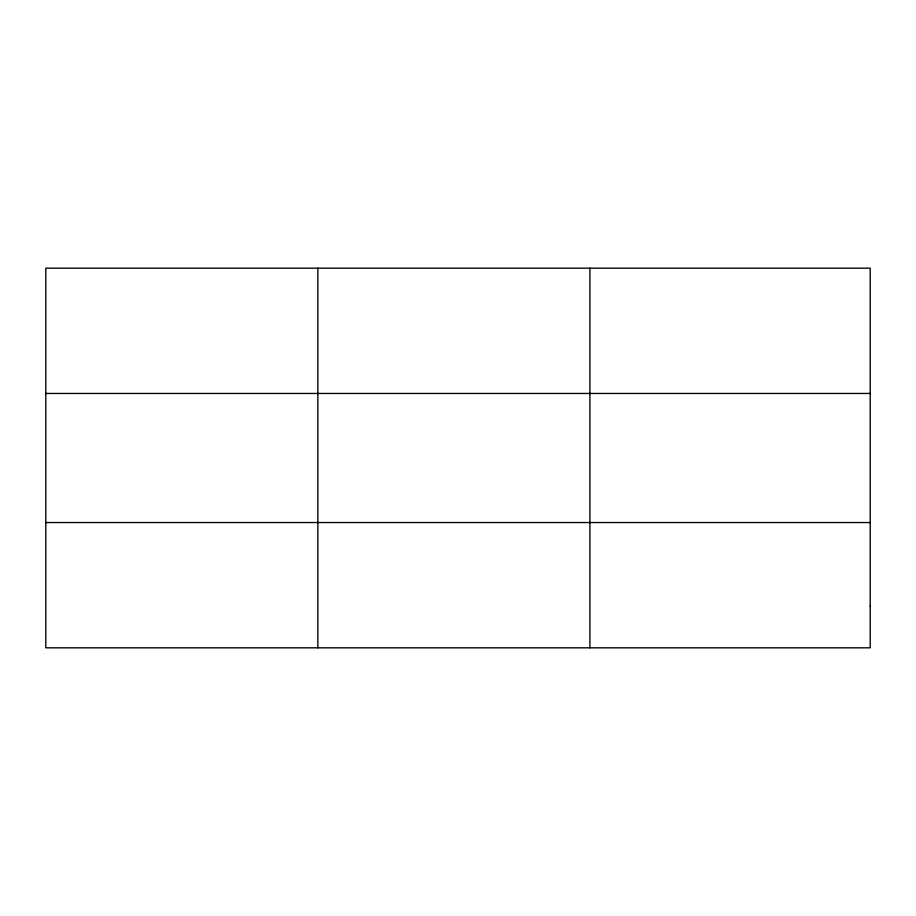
<?xml version="1.0" encoding="UTF-8"?>
<svg xmlns="http://www.w3.org/2000/svg" width="916" height="916" viewBox="0 0 916 916"><rect width="100%" height="100%" fill="white"/><g stroke="black" fill="none" stroke-linecap="round" stroke-linejoin="round"><path stroke-width="1.37" d="M317.852 647.818L317.852 268.182M589.904 647.818L589.904 268.182M45.8 393.456L870.2 393.456M45.8 522.544L870.2 522.544M870.2 606.06L870.2 647.818L45.8 647.818L45.8 268.182L870.2 268.182L870.2 606.06"/></g></svg>
